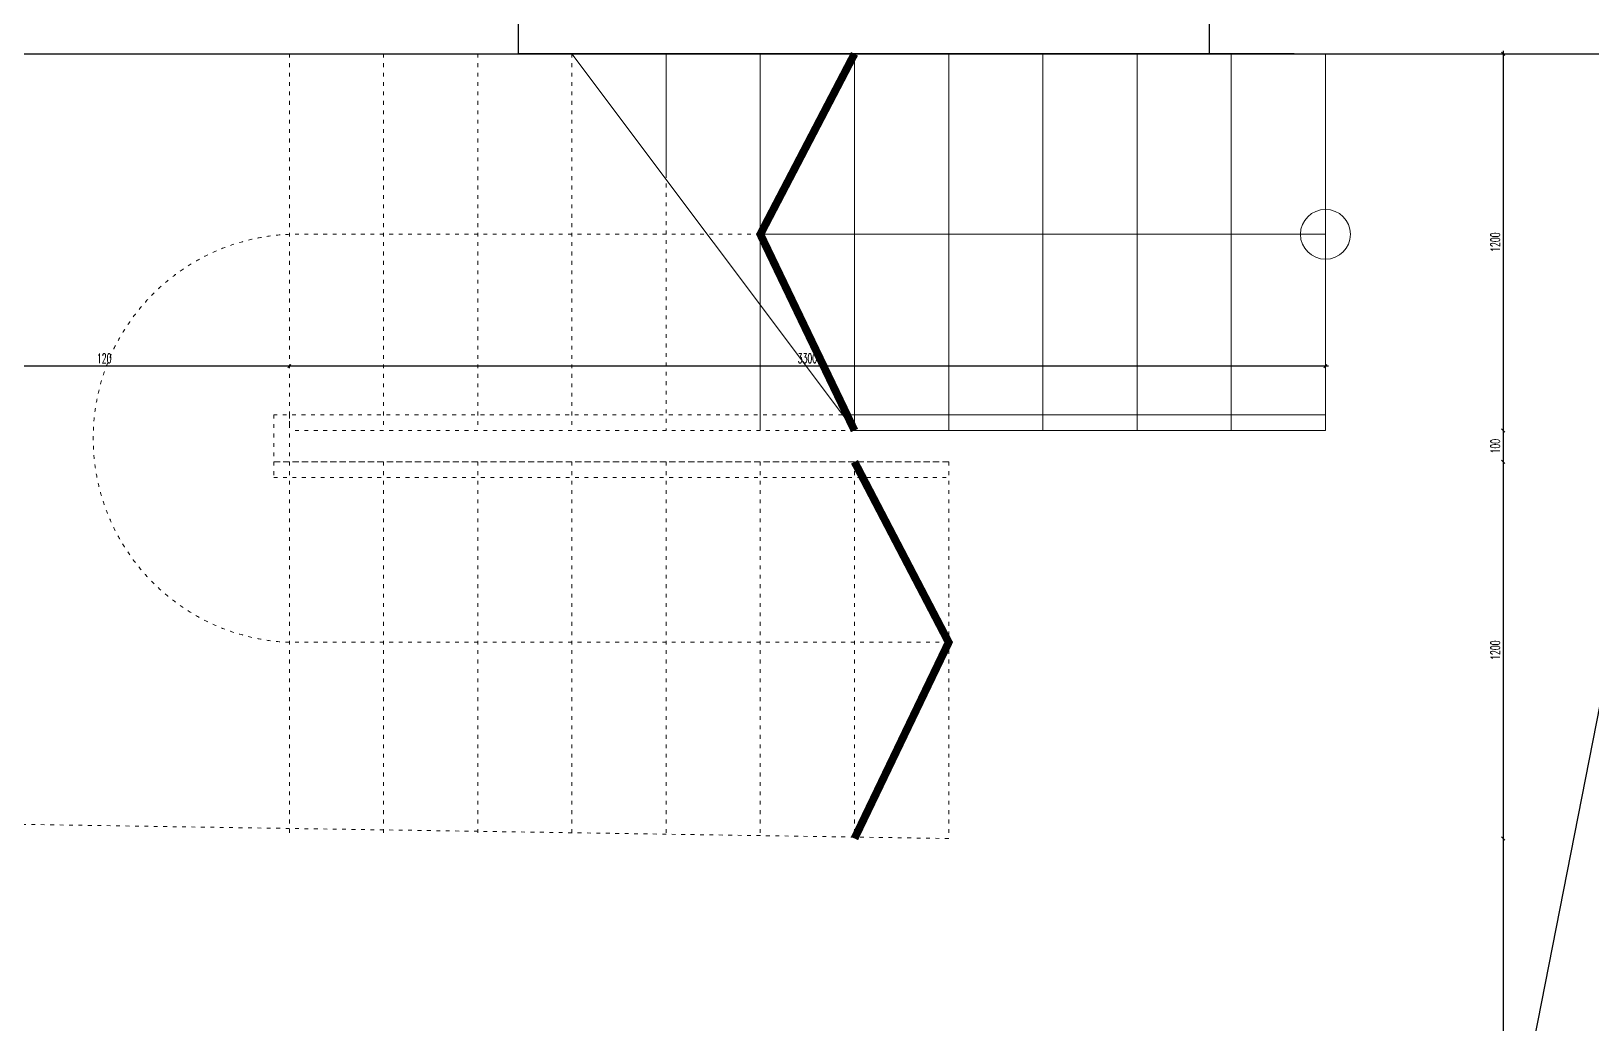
# Model space of a CAD drawing. Header units: inches. Extents: x 23 to 100097, y 11 to 104145.
# Drawn here: x 41346 to 46317, y 30382 to 33545 of the extents above; entities that cross this region are included whole.
import ezdxf

# ---------------------------------------------------------------- set-up
doc = ezdxf.new("R2010")
doc.units = ezdxf.units.IN
doc.header["$MEASUREMENT"] = 0
doc.linetypes.add('ACAD_ISO03W100', pattern=[30, 12, -18])
for name, color, linetype, lineweight in [('Divar', 7, 'Continuous', 25), ('nad', 1, 'Continuous', 9), ('Pilləkan', 222, 'Continuous', 9), ('SL3', 10, 'Continuous', 20)]:
    doc.layers.add(name, color=color, linetype=linetype, lineweight=lineweight)
doc.styles.add('srk2005', font='romans.shx', dxfattribs={"width": 0.6})
doc.dimstyles.new('srk-2005', dxfattribs={"dimtxt": 26, "dimasz": 7.5, "dimexe": 7, "dimexo": 5, "dimgap": 7, "dimtad": 1, "dimdec": 0, "dimzin": 12, "dimdsep": 46, "dimtxsty": 'srk2005', "dimblk1": 'ARCHTICK', "dimblk2": 'ARCHTICK', "dimsah": 1, "dimcen": -0.09, "dimdle": 7, "dimse1": 1, "dimse2": 1, "dimclrd": 252, "dimclre": 252, "dimclrt": 151, "dimadec": 0, "dimazin": 0, "dimtfac": 1, "dimtdec": 0, "dimtix": 1, "dimtmove": 2, "dimatfit": 3, "dimldrblk": 'ARCHTICK', "dimfxl": 7, "dimtolj": 1, "dimtzin": 12, "dimarcsym": 0})

# ---------------------------------------------------------------- blocks, each defined once
blk = doc.blocks.new('_Oblique')
at = {"color": 0, "linetype": 'ByBlock', "lineweight": -2}
blk.add_line((-0.5, -0.5), (0.5, 0.5), dxfattribs=at)
blk = doc.blocks.new('*D4')
at = {"layer": 'Defpoints', "color": 0, "transparency": 16777216}
for p in [(93592.7, -94922.6), (96892.7, -94922.6), (93592.7, -95917.8)]:
    blk.add_point(p, dxfattribs=at)
at = {"layer": 'Divar', "linetype": 'ByBlock', "lineweight": -2, "transparency": 16777216}
blk.add_line((96902.7, -95917.8), (93582.7, -95917.8), dxfattribs=at)
at = {"layer": 'Divar', "lineweight": -2, "transparency": 16777216, "xscale": 10, "yscale": 10, "zscale": 10, "rotation": 180}
blk.add_blockref('_Oblique', (93592.7, -95917.8), dxfattribs=at)
at = {"layer": 'Divar', "lineweight": -2, "transparency": 16777216, "xscale": 10, "yscale": 10, "zscale": 10}
blk.add_blockref('_Oblique', (96892.7, -95917.8), dxfattribs=at)
at = {"layer": 'Divar', "transparency": 16777216, "insert": (95242.7, -95892.8), "char_height": 30, "attachment_point": 5, "style": 'srk2005'}
blk.add_mtext('\\A1;3300', dxfattribs=at)
blk = doc.blocks.new('_ArchTick')
at = {"layer": 'nad', "color": 0, "const_width": 0.15}
blk.add_lwpolyline([(-0.5, -0.5), (0.5, 0.5)], dxfattribs=at)
blk = doc.blocks.new('*D26')
at = {"layer": 'Defpoints', "color": 0, "transparency": 16777216}
for p in [(92412.7, -95917.8), (92412.7, -95917.8), (93592.7, -95917.8)]:
    blk.add_point(p, dxfattribs=at)
at = {"layer": 'Divar', "linetype": 'ByBlock', "lineweight": -2, "transparency": 16777216}
blk.add_line((93602.7, -95917.8), (92402.7, -95917.8), dxfattribs=at)
at = {"layer": 'Divar', "lineweight": -2, "transparency": 16777216, "xscale": 10, "yscale": 10, "zscale": 10, "rotation": 180}
blk.add_blockref('_Oblique', (92412.7, -95917.8), dxfattribs=at)
at = {"layer": 'Divar', "lineweight": -2, "transparency": 16777216, "xscale": 10, "yscale": 10, "zscale": 10}
blk.add_blockref('_Oblique', (93592.7, -95917.8), dxfattribs=at)
at = {"layer": 'Divar', "transparency": 16777216, "insert": (93002.7, -95892.8), "char_height": 30, "attachment_point": 5, "style": 'srk2005'}
blk.add_mtext('\\A1;120', dxfattribs=at)
blk = doc.blocks.new('*D5')
at = {"layer": 'Defpoints', "color": 0, "transparency": 16777216}
for p in [(96892.7, -94922.6), (96892.7, -96122.6), (97458.8, -96122.6)]:
    blk.add_point(p, dxfattribs=at)
at = {"layer": 'Divar', "linetype": 'ByBlock', "lineweight": -2, "transparency": 16777216}
blk.add_line((97458.8, -94912.6), (97458.8, -96132.6), dxfattribs=at)
at = {"layer": 'Divar', "lineweight": -2, "transparency": 16777216, "xscale": 10, "yscale": 10, "zscale": 10}
for p, rotation in [((97458.8, -94922.6), 90), ((97458.8, -96122.6), 270)]:
    blk.add_blockref('_Oblique', p, dxfattribs=dict(at, rotation=rotation))
at = {"layer": 'Divar', "transparency": 16777216, "insert": (97433.8, -95522.6), "char_height": 30, "attachment_point": 5, "rotation": 90, "style": 'srk2005'}
blk.add_mtext('\\A1;1200', dxfattribs=at)
blk = doc.blocks.new('*D6')
at = {"layer": 'Defpoints', "color": 0, "transparency": 16777216}
for p in [(96892.7, -96122.6), (95692.7, -96222.6), (97458.8, -96222.6)]:
    blk.add_point(p, dxfattribs=at)
at = {"layer": 'Divar', "linetype": 'ByBlock', "lineweight": -2, "transparency": 16777216}
blk.add_line((97458.8, -96112.6), (97458.8, -96232.6), dxfattribs=at)
at = {"layer": 'Divar', "lineweight": -2, "transparency": 16777216, "xscale": 10, "yscale": 10, "zscale": 10}
for p, rotation in [((97458.8, -96122.6), 90), ((97458.8, -96222.6), 270)]:
    blk.add_blockref('_Oblique', p, dxfattribs=dict(at, rotation=rotation))
at = {"layer": 'Divar', "transparency": 16777216, "insert": (97433.8, -96172.6), "char_height": 30, "attachment_point": 5, "rotation": 90, "style": 'srk2005'}
blk.add_mtext('\\A1;100', dxfattribs=at)
blk = doc.blocks.new('*D7')
at = {"layer": 'Defpoints', "color": 0, "transparency": 16777216}
for p in [(95692.7, -96222.6), (95692.7, -97422.6), (97458.8, -97422.6)]:
    blk.add_point(p, dxfattribs=at)
at = {"layer": 'Divar', "linetype": 'ByBlock', "lineweight": -2, "transparency": 16777216}
blk.add_line((97458.8, -96212.6), (97458.8, -97432.6), dxfattribs=at)
at = {"layer": 'Divar', "lineweight": -2, "transparency": 16777216, "xscale": 10, "yscale": 10, "zscale": 10}
for p, rotation in [((97458.8, -96222.6), 90), ((97458.8, -97422.6), 270)]:
    blk.add_blockref('_Oblique', p, dxfattribs=dict(at, rotation=rotation))
at = {"layer": 'Divar', "transparency": 16777216, "insert": (97433.8, -96822.6), "char_height": 30, "attachment_point": 5, "rotation": 90, "style": 'srk2005'}
blk.add_mtext('\\A1;1200', dxfattribs=at)
blk = doc.blocks.new('*D8')
at = {"layer": 'Defpoints', "color": 0, "transparency": 16777216}
for p in [(95692.7, -97422.6), (97330.5, -99502.6), (97458.8, -99502.6)]:
    blk.add_point(p, dxfattribs=at)
at = {"layer": 'Divar', "linetype": 'ByBlock', "lineweight": -2, "transparency": 16777216}
blk.add_line((97458.8, -97412.6), (97458.8, -99512.6), dxfattribs=at)
at = {"layer": 'Divar', "lineweight": -2, "transparency": 16777216, "xscale": 10, "yscale": 10, "zscale": 10}
for p, rotation in [((97458.8, -97422.6), 90), ((97458.8, -99502.6), 270)]:
    blk.add_blockref('_Oblique', p, dxfattribs=dict(at, rotation=rotation))
at = {"layer": 'Divar', "transparency": 16777216, "insert": (97433.8, -98462.6), "char_height": 30, "attachment_point": 5, "rotation": 90, "style": 'srk2005'}
blk.add_mtext('\\A1;210', dxfattribs=at)
blk = doc.blocks.new('ddddddddddddddddsss')
at = {"layer": 'Divar'}
for p in [(92412.73023, -94922.64419), (96792.71524, -94922.64419)]:
    blk.add_line(p, (95692.71524, -94922.64419), dxfattribs=at)
for points in [[(92637.73023, -94922.64419), (98207.73023, -94922.64419), (98207.73023, -94422.64419), (92637.73023, -94422.64419)], [(96522.73023, -94422.64419), (96522.73023, -94922.64419), (94322.73023, -94922.64419), (94322.73023, -94422.64419)]]:
    blk.add_lwpolyline(points, close=True, dxfattribs=at)
at = {"layer": 'Pilləkan', "linetype": 'ACAD_ISO03W100'}
for p, q in [((93592.71524, -94922.64419), (93592.71524, -96122.64419)), ((93892.71524, -94922.64419), (93892.71524, -96122.64419)), ((94192.71524, -94922.64419), (94192.71524, -96122.64419)), ((94492.71524, -94922.64419), (94492.71524, -96122.64419)), ((94792.71524, -95305.97752), (94792.71524, -96122.64419)), ((95353.5848, -96072.64419), (93542.71524, -96072.64419)), ((93542.71524, -96072.64419), (93542.71524, -96272.64419)), ((93592.71524, -96072.64419), (93592.71524, -96272.64419)), ((95392.71524, -96122.64419), (93592.71524, -96122.64419)), ((95692.71524, -96222.64419), (93542.71524, -96222.64419)), ((93542.71524, -96222.64419), (95692.71524, -96222.64419)), ((93592.71524, -96222.64419), (93592.71524, -97422.64419)), ((93892.71524, -96222.64419), (93892.71524, -97422.64419)), ((94192.71524, -96222.64419), (94192.71524, -97422.64419)), ((94492.71524, -96222.64419), (94492.71524, -97422.64419)), ((94792.71524, -96222.64419), (94792.71524, -97422.64419)), ((95092.71524, -96222.64419), (95092.71524, -97422.64419)), ((95392.71524, -96222.64419), (95392.71524, -97422.64419)), ((95692.71524, -96222.64419), (95692.71524, -97422.64419)), ((93542.71524, -96272.64419), (95692.71524, -96272.64419)), ((95692.71524, -97422.64419), (92412.73023, -97372.64419))]:
    blk.add_line(p, q, dxfattribs=at)
at = {"layer": 'Pilləkan'}
for p, q in [((95392.71524, -96122.64419), (94492.71524, -94922.64419)), ((94792.71524, -94922.64419), (94792.71524, -95305.97752)), ((95092.71524, -94922.64419), (95092.71524, -95689.31086)), ((95392.71524, -94922.64419), (95392.71524, -96122.64419)), ((95692.71524, -96122.64419), (95692.71524, -94922.64419)), ((95992.71524, -96122.64419), (95992.71524, -94922.64419)), ((96292.71524, -96122.64419), (96292.71524, -94922.64419)), ((96592.71524, -96122.64419), (96592.71524, -94922.64419)), ((96892.71524, -96122.64419), (96892.71524, -94922.64419)), ((95092.71524, -95689.31086), (95092.71524, -96122.64419)), ((96892.71524, -96072.64419), (95353.5848, -96072.64419)), ((96892.71524, -96122.64419), (95392.71524, -96122.64419))]:
    blk.add_line(p, q, dxfattribs=at)
at = {"layer": 'SL3', "linetype": 'ACAD_ISO03W100'}
for p, q in [((95092.71524, -95497.64419), (93592.71524, -95497.64419)), ((95692.71524, -96797.64419), (93592.71524, -96797.64419))]:
    blk.add_line(p, q, dxfattribs=at)
at = {"layer": 'SL3'}
blk.add_line((96892.71524, -95497.64419), (95092.71524, -95497.64419), dxfattribs=at)
at = {"layer": 'SL3', "const_width": 25}
blk.add_lwpolyline([(95392.71524, -96122.64419), (95092.71524, -95497.64419), (95392.71524, -94922.64419)], dxfattribs=at)
at = {"layer": 'SL3', "linetype": 'ACAD_ISO03W100', "const_width": 25}
blk.add_lwpolyline([(95392.71524, -97422.64419), (95692.71524, -96797.64419), (95392.71524, -96222.64419)], dxfattribs=at)
at = {"layer": 'SL3'}
blk.add_circle((96892.71524, -95497.64419), 79.42279, dxfattribs=at)
at = {"layer": 'SL3', "linetype": 'ACAD_ISO03W100'}
blk.add_arc((93618.21524, -96147.64419), 650.5, 92.24660543, 267.75339457, dxfattribs=at)
at = {"layer": 'Divar'}
dim = blk.add_linear_dim(base=(93592.71524, -95917.7621), p1=(96892.71524, -94922.64419), p2=(93592.71524, -94922.64419), dimstyle='srk-2005', override={"dimtxt": 30, "dimasz": 10, "dimexe": 10, "dimexo": 0, "dimgap": 10, "dimblk": 'Oblique', "dimsah": 0, "dimdle": 10, "dimclrd": 256, "dimclre": 256, "dimclrt": 256, "dimarcsym": 1}, dxfattribs=at)
dim.commit()
dim.dimension.update_dxf_attribs({"geometry": '*D4', "text_midpoint": (95242.71524, -95892.7621)})
for base, p1, p2, picture, middle in [((97458.75666, -96122.64419), (96892.71524, -94922.64419), (96892.71524, -96122.64419), '*D5', (97433.75666, -95522.64419)), ((97458.75666, -96222.64419), (96892.71524, -96122.64419), (95692.71524, -96222.64419), '*D6', (97433.75666, -96172.64419)), ((97458.75666, -97422.64419), (95692.71524, -96222.64419), (95692.71524, -97422.64419), '*D7', (97433.75666, -96822.64419))]:
    dim = blk.add_linear_dim(base=base, p1=p1, p2=p2, angle=90, dimstyle='srk-2005', override={"dimtxt": 30, "dimasz": 10, "dimexe": 10, "dimexo": 0, "dimgap": 10, "dimblk": 'Oblique', "dimsah": 0, "dimdle": 10, "dimclrd": 256, "dimclre": 256, "dimclrt": 256, "dimarcsym": 1}, dxfattribs=at)
    dim.commit()
    dim.dimension.update_dxf_attribs({"geometry": picture, "text_midpoint": middle})
dim = blk.add_linear_dim(base=(92412.73023, -95917.7621), p1=(93592.71524, -95917.7621), p2=(92412.73023, -95917.7621), text='120', dimstyle='srk-2005', override={"dimtxt": 30, "dimasz": 10, "dimexe": 10, "dimexo": 0, "dimgap": 10, "dimblk": 'Oblique', "dimsah": 0, "dimdle": 10, "dimclrd": 256, "dimclre": 256, "dimclrt": 256, "dimarcsym": 1}, dxfattribs=at)
dim.commit()
dim.dimension.update_dxf_attribs({"geometry": '*D26', "text_midpoint": (93002.72273, -95892.7621)})
dim = blk.add_linear_dim(base=(97458.75666, -99502.64419), p1=(95692.71524, -97422.64419), p2=(97330.54063, -99502.64419), angle=90, text='210', dimstyle='srk-2005', override={"dimtxt": 30, "dimasz": 10, "dimexe": 10, "dimexo": 0, "dimgap": 10, "dimblk": 'Oblique', "dimsah": 0, "dimdle": 10, "dimclrd": 256, "dimclre": 256, "dimclrt": 256, "dimarcsym": 1}, dxfattribs=at)
dim.commit()
dim.dimension.update_dxf_attribs({"geometry": '*D8', "text_midpoint": (97433.75666, -98462.64419)})

msp = doc.modelspace()

# ---------------------------------------------------------------- linework, layer by layer
msp.add_line((45322.5, 26197.1), (46561.8, 32513.7))

# ---------------------------------------------------------------- block references
at = {"layer": 'Divar'}
msp.add_blockref('ddddddddddddddddsss', (-51424.5, 128395.3), dxfattribs=at)

doc.saveas('drawing.dxf')
